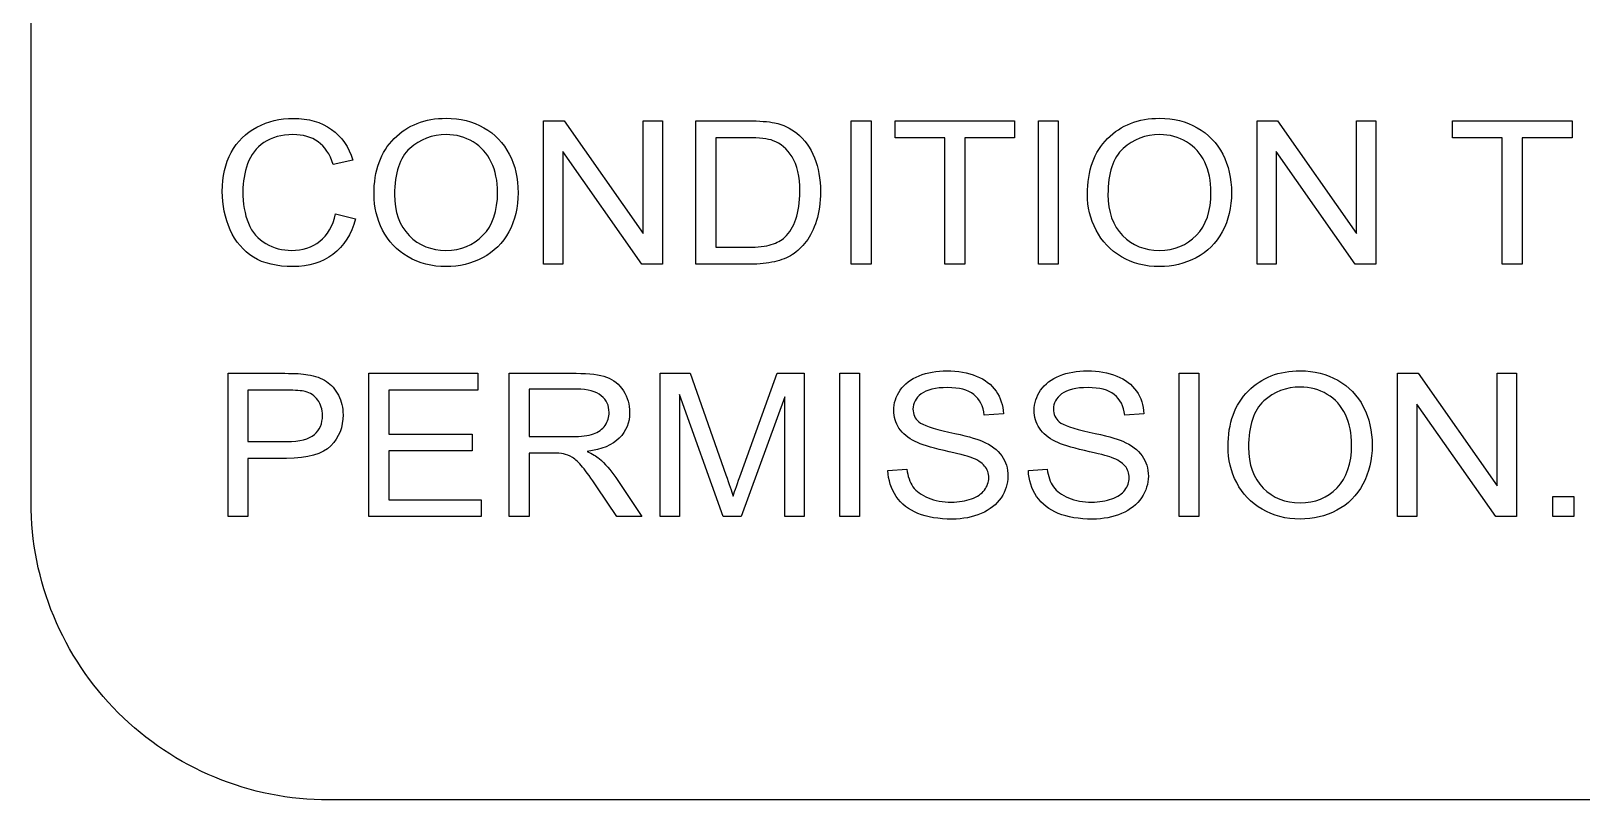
# Model space of a CAD drawing. Header units: millimetres. Extents: x 6 to 858, y 6 to 553.
# Drawn here: x 784.1 to 799.72, y 6.3 to 14.05 of the extents above; entities that cross this region are included whole.
import ezdxf

# ---------------------------------------------------------------- set-up
doc = ezdxf.new("R2010")
doc.units = ezdxf.units.MM
doc.layers.get('0').update_dxf_attribs({"linetype": 'CONTINUOUS'})

msp = doc.modelspace()

# ---------------------------------------------------------------- linework, layer by layer
at = {"color": 7}
for points in [[(784.09998, 9.299996), (784.09998, 550.299996)], [(790.795028, 11.698594), (790.795028, 13.142841), (791.317787, 13.142841)], [(791.314683, 12.972409), (790.995834, 12.972409), (790.995834, 11.86903)], [(787.341665, 12.746803), (787.143936, 12.702471)], [(787.166695, 12.204964), (787.367528, 12.156694)], [(790.995834, 11.86903), (791.319856, 11.86903)], [(791.342643, 11.698574), (790.795028, 11.698594)], [(786.083907, 9.154668), (786.083907, 10.598915), (786.65635, 10.598915)], [(788.915142, 9.154668), (788.915142, 10.598915), (789.587988, 10.598915)], [(790.436839, 9.154668), (790.436839, 10.598915), (790.739109, 10.598915), (791.098333, 9.576317)], [(791.251523, 9.594051), (791.614885, 10.598915), (791.885058, 10.598915), (791.885058, 9.154668), (791.691493, 9.154668), (791.691493, 10.363462), (791.250489, 9.154668), (791.069339, 9.154668), (790.63043, 10.38415), (790.63043, 9.154668), (790.436839, 9.154668)], [(786.67293, 10.428475), (786.28474, 10.428475), (786.28474, 9.912257)], [(789.596292, 10.439318), (789.115948, 10.439318), (789.115948, 9.961515)], [(793.892271, 10.192032), (793.699741, 10.178249)], [(795.30635, 10.192032), (795.113793, 10.178249)], [(786.28474, 9.912257), (786.677068, 9.912257)], [(789.115948, 9.961515), (789.547615, 9.961515)], [(786.673965, 9.741835), (786.28474, 9.741835), (786.28474, 9.154679), (786.083907, 9.154668)], [(789.348878, 9.796005), (789.115948, 9.796005), (789.115948, 9.154663), (788.915142, 9.154668)], [(789.98862, 9.547747), (790.252586, 9.154668), (789.999999, 9.154668), (789.799167, 9.455142)], [(792.72977, 9.61868), (792.919223, 9.634433)], [(794.143822, 9.61868), (794.333275, 9.634433)], [(855.099988, 6.299996), (787.099979, 6.299996)]]:
    msp.add_lwpolyline(points, dxfattribs=at)
for points in [[(789.261924, 11.698594), (789.261924, 13.142841), (789.46793, 13.142841), (790.265, 12.008921), (790.265, 13.142841), (790.457557, 13.142841), (790.457557, 11.698594), (790.251551, 11.698594), (789.454454, 12.833502), (789.454454, 11.698594)], [(792.360202, 11.698594), (792.360202, 13.142841), (792.561034, 13.142841), (792.561034, 11.698594)], [(793.301206, 11.698594), (793.301206, 12.972409), (792.801206, 12.972409), (792.801206, 13.142841), (794.00408, 13.142841), (794.00408, 12.972409), (793.502012, 12.972409), (793.502012, 11.698594)], [(794.244252, 11.698594), (794.244252, 13.142841), (794.445058, 13.142841), (794.445058, 11.698594)], [(796.446064, 11.698597), (796.446064, 13.142844), (796.652069, 13.142844), (797.449167, 12.008924), (797.449167, 13.142844), (797.641724, 13.142844), (797.641724, 11.698597), (797.435718, 11.698597), (796.638621, 12.833504), (796.638621, 11.698597)], [(798.916007, 11.698597), (798.916007, 12.972411), (798.416034, 12.972411), (798.416034, 13.142844), (799.618908, 13.142844), (799.618908, 12.972411), (799.11684, 12.972411), (799.11684, 11.698597)], [(787.553878, 12.401997)], [(787.760891, 12.399044)], [(794.738018, 12.402)], [(794.945058, 12.399046)], [(787.166695, 12.204964)], [(787.502097, 9.154668), (787.502097, 10.598915), (788.599396, 10.598915), (788.599396, 10.428483), (787.70293, 10.428483), (787.70293, 9.986143), (788.54247, 9.986143), (788.54247, 9.816698), (787.70293, 9.816698), (787.70293, 9.325101), (788.634597, 9.325101), (788.634597, 9.154668)], [(792.243246, 9.154668), (792.243246, 10.598915), (792.444052, 10.598915), (792.444052, 9.154668)], [(795.660373, 9.154668), (795.660373, 10.598915), (795.861206, 10.598915), (795.861206, 9.154668)], [(797.862212, 9.154671), (797.862212, 10.598918), (798.068218, 10.598918), (798.865288, 9.464998), (798.865288, 10.598918), (799.057845, 10.598918), (799.057845, 9.154671), (798.851839, 9.154671), (798.054742, 10.289576), (798.054742, 9.154671)], [(796.154166, 9.858074)], [(796.361179, 9.85512)], [(792.72977, 9.618678)], [(794.143822, 9.618678)], [(799.424282, 9.154671), (799.424282, 9.356629), (799.636495, 9.356629), (799.636495, 9.154671)]]:
    msp.add_lwpolyline(points, close=True, dxfattribs=at)
for points in [[(786.373763, 13.079787), (786.485564, 13.138241), (786.6084, 13.167467), (786.74227, 13.167467)], [(786.74227, 13.167467), (786.894108, 13.167467), (787.021781, 13.130688), (787.125287, 13.05713)], [(787.756753, 12.964525), (787.892021, 13.100476), (788.066628, 13.168452), (788.280573, 13.168452)], [(788.280573, 13.168452), (788.420669, 13.168452), (788.546962, 13.136599), (788.659453, 13.072893)], [(791.317787, 13.142841), (791.435795, 13.142841), (791.525852, 13.135941), (791.58796, 13.12214)], [(791.58796, 13.12214), (791.674914, 13.103094), (791.749109, 13.068613), (791.810545, 13.018697)], [(794.94092, 12.964527), (795.076188, 13.100479), (795.250785, 13.168455), (795.464713, 13.168455)], [(795.464713, 13.168455), (795.604809, 13.168455), (795.731102, 13.136602), (795.843592, 13.072896)], [(786.116005, 12.824631), (786.176733, 12.93694), (786.262652, 13.021992), (786.373763, 13.079787)], [(786.738132, 13.003932), (786.621504, 13.003932), (786.523859, 12.977332), (786.4452, 12.924133)], [(786.990718, 12.932014), (786.923783, 12.979959), (786.839587, 13.003932), (786.738132, 13.003932)], [(787.125287, 13.05713), (787.228812, 12.983572), (787.300938, 12.88013), (787.341665, 12.746803)], [(787.553878, 12.401997), (787.553878, 12.64172), (787.621503, 12.829229), (787.756753, 12.964525)], [(788.281608, 13.003934), (788.139443, 13.003934), (788.016943, 12.957303), (787.914109, 12.86404)], [(788.551781, 12.931032), (788.471724, 12.979634), (788.381666, 13.003934), (788.281608, 13.003934)], [(788.659453, 13.072893), (788.771925, 13.009185), (788.8575, 12.920192), (788.916177, 12.805914)], [(791.574511, 12.942855), (791.52068, 12.962557), (791.434071, 12.972409), (791.314683, 12.972409)], [(791.810545, 13.018697), (791.890584, 12.954333), (791.950278, 12.871908), (791.989626, 12.771422)], [(794.738018, 12.402), (794.738018, 12.641723), (794.805652, 12.829232), (794.94092, 12.964527)], [(795.465748, 13.003937), (795.323583, 13.003937), (795.201092, 12.957306), (795.098275, 12.864043)], [(795.735948, 12.931035), (795.655891, 12.979636), (795.565824, 13.003937), (795.465748, 13.003937)], [(795.843592, 13.072896), (795.956083, 13.009188), (796.041657, 12.920195), (796.100317, 12.805917)], [(786.025947, 12.431552), (786.025947, 12.581953), (786.055966, 12.71298), (786.116005, 12.824631)], [(786.4452, 12.924133), (786.367211, 12.870934), (786.312345, 12.799345), (786.280602, 12.709368)], [(787.143936, 12.702471), (787.108744, 12.807555), (787.057671, 12.884069), (786.990718, 12.932014)], [(787.914109, 12.86404), (787.811963, 12.771436), (787.760891, 12.616437), (787.760891, 12.399044)], [(788.735, 12.727102), (788.693601, 12.815111), (788.632528, 12.883088), (788.551781, 12.931032)], [(791.763937, 12.779316), (791.712193, 12.860756), (791.649051, 12.915269), (791.574511, 12.942855)], [(795.098275, 12.864043), (794.99613, 12.771438), (794.945058, 12.616439), (794.945058, 12.399046)], [(795.919167, 12.727105), (795.877768, 12.815113), (795.816695, 12.88309), (795.735948, 12.931035)], [(786.280602, 12.709368), (786.248859, 12.620047), (786.232987, 12.52777), (786.232987, 12.432539)], [(788.79816, 12.419732), (788.79816, 12.537295), (788.777107, 12.639752), (788.735, 12.727102)], [(788.916177, 12.805914), (788.975526, 12.692292), (789.0052, 12.563236), (789.0052, 12.418745)], [(791.842615, 12.431554), (791.842615, 12.582612), (791.816389, 12.698533), (791.763937, 12.779316)], [(791.989626, 12.771422), (792.029645, 12.671592), (792.049655, 12.557314), (792.049655, 12.428588)], [(795.982327, 12.419735), (795.982327, 12.537298), (795.961273, 12.639755), (795.919167, 12.727105)], [(796.100317, 12.805917), (796.159665, 12.692295), (796.18934, 12.563239), (796.18934, 12.418747)], [(786.105659, 12.044385), (786.052518, 12.164574), (786.025947, 12.293629), (786.025947, 12.431552)], [(786.232987, 12.432539), (786.232987, 12.309721), (786.251617, 12.202338), (786.288878, 12.11039)], [(787.640832, 12.041429), (787.582863, 12.15505), (787.553878, 12.27524), (787.553878, 12.401997)], [(787.760891, 12.399044), (787.760891, 12.225), (787.809894, 12.087734), (787.907901, 11.987248)], [(788.651149, 11.989217), (788.749156, 12.090362), (788.79816, 12.233866), (788.79816, 12.419732)], [(789.0052, 12.418745), (789.0052, 12.272285), (788.974137, 12.141258), (788.912012, 12.025666)], [(791.802242, 12.152756), (791.829157, 12.229598), (791.842615, 12.32253), (791.842615, 12.431554)], [(792.049655, 12.428588), (792.049655, 12.318906), (792.036197, 12.221703), (792.009282, 12.13698)], [(794.824972, 12.041431), (794.767002, 12.155053), (794.738018, 12.275243), (794.738018, 12.402)], [(794.945058, 12.399046), (794.945058, 12.225002), (794.994061, 12.087737), (795.092068, 11.987251)], [(795.835316, 11.98922), (795.933323, 12.090364), (795.982327, 12.233869), (795.982327, 12.419735)], [(796.18934, 12.418747), (796.18934, 12.272287), (796.158286, 12.141261), (796.096178, 12.025668)], [(787.008332, 11.930107), (787.086302, 11.991842), (787.13909, 12.083461), (787.166695, 12.204964)], [(786.339597, 11.76854), (786.237452, 11.832246), (786.159473, 11.924194), (786.105659, 12.044385)], [(786.288878, 12.11039), (786.326829, 12.019098), (786.385488, 11.950794), (786.464855, 11.905478)], [(787.367528, 12.156694), (787.32544, 11.999723), (787.249529, 11.879862), (787.139798, 11.79711)], [(787.896522, 11.772481), (787.784031, 11.838158), (787.698801, 11.927807), (787.640832, 12.041429)], [(791.691493, 11.970501), (791.7391, 12.015817), (791.776016, 12.076569), (791.802242, 12.152756)], [(792.009282, 12.13698), (791.982366, 12.052255), (791.947864, 11.98198), (791.905775, 11.926156)], [(795.080661, 11.772483), (794.968171, 11.83816), (794.882941, 11.92781), (794.824972, 12.041431)], [(786.464855, 11.905478), (786.544223, 11.86016), (786.630143, 11.837501), (786.722614, 11.837501)], [(786.722614, 11.837501), (786.835105, 11.837501), (786.930344, 11.86837), (787.008332, 11.930107)], [(787.907901, 11.987248), (788.00658, 11.887419), (788.130114, 11.837504), (788.278504, 11.837504)], [(788.278504, 11.837504), (788.429635, 11.837504), (788.55385, 11.888075), (788.651149, 11.989217)], [(788.912012, 12.025666), (788.849904, 11.910073), (788.761915, 11.822394), (788.648046, 11.762628)], [(791.319856, 11.86903), (791.419932, 11.86903), (791.498265, 11.877896), (791.554855, 11.895627)], [(791.554855, 11.895627), (791.612135, 11.913361), (791.657681, 11.938319), (791.691493, 11.970501)], [(791.905775, 11.926156), (791.863668, 11.870986), (791.817433, 11.82731), (791.767068, 11.795128)], [(795.092068, 11.987251), (795.190747, 11.887421), (795.314272, 11.837507), (795.462644, 11.837507)], [(795.462644, 11.837507), (795.613793, 11.837507), (795.738017, 11.888078), (795.835316, 11.98922)], [(796.096178, 12.025668), (796.034071, 11.910076), (795.946082, 11.822397), (795.832213, 11.76263)], [(786.739166, 11.673963), (786.575622, 11.673963), (786.442432, 11.705489), (786.339597, 11.76854)], [(787.139798, 11.79711), (787.030756, 11.715012), (786.897212, 11.673963), (786.739166, 11.673963)], [(788.279539, 11.673963), (788.136685, 11.673963), (788.009012, 11.706802), (787.896522, 11.772481)], [(788.648046, 11.762628), (788.534176, 11.703518), (788.41134, 11.673963), (788.279539, 11.673963)], [(791.585891, 11.723213), (791.515507, 11.706787), (791.434424, 11.698574), (791.342643, 11.698574)], [(791.767068, 11.795128), (791.717375, 11.763604), (791.656982, 11.739632), (791.585891, 11.723213)], [(795.463679, 11.673966), (795.320824, 11.673966), (795.193152, 11.706805), (795.080661, 11.772483)], [(795.832213, 11.76263), (795.718343, 11.703521), (795.595498, 11.673966), (795.463679, 11.673966)], [(793.043447, 10.574276), (793.126935, 10.607114), (793.219751, 10.623534), (793.321896, 10.623534)], [(793.321896, 10.623534), (793.434387, 10.623534), (793.533419, 10.606129), (793.618994, 10.57132)], [(794.457499, 10.574276), (794.541005, 10.607114), (794.633822, 10.623534), (794.735949, 10.623534)], [(794.735949, 10.623534), (794.848439, 10.623534), (794.947472, 10.606129), (795.033046, 10.57132)], [(796.357041, 10.420601), (796.492309, 10.556553), (796.666916, 10.624529), (796.880862, 10.624529)], [(796.880862, 10.624529), (797.020957, 10.624529), (797.14725, 10.592675), (797.259741, 10.528967)], [(786.65635, 10.598915), (786.757116, 10.598915), (786.83407, 10.594321), (786.887212, 10.585132)], [(786.887212, 10.585132), (786.961752, 10.573317), (787.024204, 10.550659), (787.074569, 10.517158)], [(787.074569, 10.517158), (787.124952, 10.484318), (787.165325, 10.438014), (787.195689, 10.378248)], [(789.587988, 10.598915), (789.723256, 10.598915), (789.826091, 10.585779), (789.896493, 10.559508)], [(789.896493, 10.559508), (789.966877, 10.533895), (790.023122, 10.488249), (790.065229, 10.42257)], [(792.85296, 10.429457), (792.896446, 10.493165), (792.959942, 10.541438), (793.043447, 10.574276)], [(793.618994, 10.57132), (793.705258, 10.537167), (793.771513, 10.486595), (793.817758, 10.419604)], [(794.267012, 10.429457), (794.310498, 10.493165), (794.373994, 10.541438), (794.457499, 10.574276)], [(795.033046, 10.57132), (795.119311, 10.537167), (795.185565, 10.486595), (795.23181, 10.419604)], [(797.259741, 10.528967), (797.372231, 10.465261), (797.457806, 10.376269), (797.516465, 10.261991)], [(786.860287, 10.415676), (786.826475, 10.424209), (786.764022, 10.428475), (786.67293, 10.428475)], [(786.98658, 10.329965), (786.954837, 10.373312), (786.912739, 10.401882), (786.860287, 10.415676)], [(787.03523, 10.175295), (787.03523, 10.235719), (787.019013, 10.287276), (786.98658, 10.329965)], [(787.195689, 10.378248), (787.226743, 10.318482), (787.24227, 10.252805), (787.24227, 10.181218)], [(789.842644, 10.373313), (789.790899, 10.417316), (789.708782, 10.439318), (789.596292, 10.439318)], [(789.921322, 10.204849), (789.921322, 10.273155), (789.895096, 10.329309), (789.842644, 10.373313)], [(790.065229, 10.42257), (790.107317, 10.356893), (790.128362, 10.28432), (790.128362, 10.204849)], [(792.787758, 10.225529), (792.787758, 10.298431), (792.809492, 10.366407), (792.85296, 10.429457)], [(793.064138, 10.391042), (793.008927, 10.349009), (792.981322, 10.29811), (792.981322, 10.238344)], [(793.330173, 10.455078), (793.208716, 10.455078), (793.120038, 10.433733), (793.064138, 10.391042)], [(793.594138, 10.385132), (793.53479, 10.431763), (793.446801, 10.455078), (793.330173, 10.455078)], [(793.699741, 10.178249), (793.689396, 10.26954), (793.654195, 10.338502), (793.594138, 10.385132)], [(793.817758, 10.419604), (793.863985, 10.352614), (793.888822, 10.276757), (793.892271, 10.192032)], [(794.20181, 10.225529), (794.20181, 10.298431), (794.223544, 10.366407), (794.267012, 10.429457)], [(794.47819, 10.391042), (794.422979, 10.349009), (794.395374, 10.29811), (794.395374, 10.238344)], [(794.744225, 10.455078), (794.622768, 10.455078), (794.53409, 10.433733), (794.47819, 10.391042)], [(795.008218, 10.385132), (794.948869, 10.431763), (794.860871, 10.455078), (794.744225, 10.455078)], [(795.113793, 10.178249), (795.103448, 10.26954), (795.068256, 10.338502), (795.008218, 10.385132)], [(795.23181, 10.419604), (795.278055, 10.352614), (795.302902, 10.276757), (795.30635, 10.192032)], [(796.154166, 9.858074), (796.154166, 10.097797), (796.221791, 10.285306), (796.357041, 10.420601)], [(796.514397, 10.320117), (796.412251, 10.227512), (796.361179, 10.072513), (796.361179, 9.85512)], [(796.881896, 10.460008), (796.739731, 10.460008), (796.617232, 10.413378), (796.514397, 10.320117)], [(797.152069, 10.387106), (797.072012, 10.435708), (796.981954, 10.460008), (796.881896, 10.460008)], [(797.335288, 10.183179), (797.293889, 10.271187), (797.232816, 10.339163), (797.152069, 10.387106)], [(786.953448, 9.981218), (787.007969, 10.027192), (787.03523, 10.091885), (787.03523, 10.175295)], [(787.24227, 10.181218), (787.24227, 10.0584), (787.201207, 9.954302), (787.11908, 9.868922)], [(789.880948, 10.074808), (789.907864, 10.114872), (789.921322, 10.158219), (789.921322, 10.204849)], [(790.128362, 10.204849), (790.128362, 10.102394), (790.093515, 10.016029), (790.023821, 9.945754)], [(792.840545, 10.045244), (792.805353, 10.099099), (792.787758, 10.159194), (792.787758, 10.225529)], [(792.981322, 10.238344), (792.981322, 10.186459), (793.000987, 10.143768), (793.040316, 10.110272)], [(794.254597, 10.045244), (794.219406, 10.099099), (794.20181, 10.159194), (794.20181, 10.225529)], [(794.395374, 10.238344), (794.395374, 10.186459), (794.415048, 10.143768), (794.454396, 10.110272)], [(797.398448, 9.875809), (797.398448, 9.993372), (797.377395, 10.095829), (797.335288, 10.183179)], [(797.516465, 10.261991), (797.575814, 10.148369), (797.605488, 10.019313), (797.605488, 9.874821)], [(789.762931, 9.988115), (789.814693, 10.006505), (789.854032, 10.035403), (789.880948, 10.074808)], [(793.003074, 9.911262), (792.930603, 9.947384), (792.876427, 9.992044), (792.840545, 10.045244)], [(793.040316, 10.110272), (793.078975, 10.076777), (793.179741, 10.042297), (793.342614, 10.006831)], [(793.342614, 10.006831), (793.506159, 9.972022), (793.618295, 9.941482), (793.679023, 9.915211)], [(794.417126, 9.911262), (794.344655, 9.947384), (794.290479, 9.992044), (794.254597, 10.045244)], [(794.454396, 10.110272), (794.493036, 10.076777), (794.593793, 10.042297), (794.756666, 10.006831)], [(794.756666, 10.006831), (794.920229, 9.972022), (795.032375, 9.941482), (795.093103, 9.915211)], [(787.11908, 9.868922), (787.036954, 9.784197), (786.888582, 9.741835), (786.673965, 9.741835)], [(786.677068, 9.912257), (786.806819, 9.912257), (786.898945, 9.935244), (786.953448, 9.981218)], [(789.547615, 9.961515), (789.639415, 9.961515), (789.711187, 9.970381), (789.762931, 9.988115)], [(790.023821, 9.945754), (789.954109, 9.875478), (789.846446, 9.830816), (789.700833, 9.81177)], [(793.296006, 9.820628), (793.156618, 9.85281), (793.058974, 9.883022), (793.003074, 9.911262)], [(793.679023, 9.915211), (793.767375, 9.876461), (793.832595, 9.827204), (793.874684, 9.767438)], [(794.710086, 9.820628), (794.57068, 9.85281), (794.473026, 9.883022), (794.417126, 9.911262)], [(795.093103, 9.915211), (795.181436, 9.876461), (795.246647, 9.827204), (795.288736, 9.767438)], [(796.24112, 9.497505), (796.183151, 9.611127), (796.154166, 9.731317), (796.154166, 9.858074)], [(796.361179, 9.85512), (796.361179, 9.681076), (796.410182, 9.54381), (796.50819, 9.443322)], [(797.251437, 9.445294), (797.349445, 9.546436), (797.398448, 9.689941), (797.398448, 9.875809)], [(797.605488, 9.874821), (797.605488, 9.728361), (797.574434, 9.597335), (797.512327, 9.481742)], [(789.460661, 9.789113), (789.437901, 9.793707), (789.400641, 9.796005), (789.348878, 9.796005)], [(789.551753, 9.75069), (789.522079, 9.76908), (789.491715, 9.781888), (789.460661, 9.789113)], [(789.654252, 9.654147), (789.616302, 9.700121), (789.582135, 9.732302), (789.551753, 9.75069)], [(789.700833, 9.81177), (789.753974, 9.787469), (789.794348, 9.763498), (789.821953, 9.739855)], [(789.821953, 9.739855), (789.880612, 9.688627), (789.936168, 9.624591), (789.98862, 9.547747)], [(793.566206, 9.75068), (793.525479, 9.765793), (793.435412, 9.789109), (793.296006, 9.820628)], [(793.702845, 9.664971), (793.675239, 9.699124), (793.629693, 9.727694), (793.566206, 9.75068)], [(793.874684, 9.767438), (793.916791, 9.708328), (793.937844, 9.640023), (793.937844, 9.562523)], [(794.980259, 9.75068), (794.939549, 9.765793), (794.849492, 9.789109), (794.710086, 9.820628)], [(795.116897, 9.664971), (795.089291, 9.699124), (795.043745, 9.727694), (794.980259, 9.75068)], [(795.288736, 9.767438), (795.330843, 9.708328), (795.351896, 9.640023), (795.351896, 9.562523)], [(789.799167, 9.455142), (789.740507, 9.541838), (789.692203, 9.608173), (789.654252, 9.654147)], [(791.098333, 9.576317), (791.131455, 9.481085), (791.155612, 9.409826), (791.170803, 9.362539)], [(791.170803, 9.362539), (791.188045, 9.41508), (791.214952, 9.492251), (791.251523, 9.594051)], [(792.812586, 9.358596), (792.760134, 9.435438), (792.732529, 9.522131), (792.72977, 9.618678)], [(792.919223, 9.634433), (792.928116, 9.562187), (792.948816, 9.502749), (792.981322, 9.456119)], [(793.700776, 9.422621), (793.72976, 9.460714), (793.744253, 9.502091), (793.744253, 9.546753)], [(793.744253, 9.546753), (793.744253, 9.59207), (793.73045, 9.631477), (793.702845, 9.664971)], [(793.937844, 9.562523), (793.937844, 9.48568), (793.914721, 9.413106), (793.868477, 9.344802)], [(794.226638, 9.358596), (794.174186, 9.435438), (794.146581, 9.522131), (794.143822, 9.618678)], [(794.333275, 9.634433), (794.342169, 9.562187), (794.362868, 9.502749), (794.395374, 9.456119)], [(795.114828, 9.422621), (795.143812, 9.460714), (795.158305, 9.502091), (795.158305, 9.546753)], [(795.158305, 9.546753), (795.158305, 9.59207), (795.144502, 9.631477), (795.116897, 9.664971)], [(795.351896, 9.562523), (795.351896, 9.48568), (795.328774, 9.413106), (795.282529, 9.344802)], [(792.981322, 9.456119), (793.014444, 9.410145), (793.065517, 9.372708), (793.134539, 9.34381)], [(793.570344, 9.333959), (793.629004, 9.355633), (793.672481, 9.385187), (793.700776, 9.422621)], [(794.395374, 9.456119), (794.428497, 9.410145), (794.479569, 9.372708), (794.548592, 9.34381)], [(794.984397, 9.333959), (795.043056, 9.355633), (795.086533, 9.385187), (795.114828, 9.422621)], [(796.49681, 9.228555), (796.384319, 9.294233), (796.29909, 9.383884), (796.24112, 9.497505)], [(796.50819, 9.443322), (796.606868, 9.343494), (796.730403, 9.29358), (796.878793, 9.29358)], [(796.878793, 9.29358), (797.029923, 9.29358), (797.154138, 9.344152), (797.251437, 9.445294)], [(797.512327, 9.481742), (797.450201, 9.36615), (797.362204, 9.278471), (797.248334, 9.218704)], [(784.97866, 7.178676), (784.41605, 7.741285), (784.09998, 8.504347), (784.09998, 9.299996)], [(793.031006, 9.187176), (792.938534, 9.225269), (792.865728, 9.282409), (792.812586, 9.358596)], [(793.134539, 9.34381), (793.203544, 9.315567), (793.281178, 9.301446), (793.367442, 9.301446)], [(793.367442, 9.301446), (793.444051, 9.301446), (793.511685, 9.312284), (793.570344, 9.333959)], [(793.868477, 9.344802), (793.822232, 9.277154), (793.755632, 9.224284), (793.668678, 9.186192)], [(794.445058, 9.187176), (794.352586, 9.225269), (794.27978, 9.282409), (794.226638, 9.358596)], [(794.548592, 9.34381), (794.617596, 9.315567), (794.69523, 9.301446), (794.781495, 9.301446)], [(794.781495, 9.301446), (794.858104, 9.301446), (794.925738, 9.312284), (794.984397, 9.333959)], [(795.282529, 9.344802), (795.236284, 9.277154), (795.169685, 9.224284), (795.08273, 9.186192)], [(796.879827, 9.13004), (796.736973, 9.13004), (796.6093, 9.162878), (796.49681, 9.228555)], [(797.248334, 9.218704), (797.134464, 9.159595), (797.011629, 9.13004), (796.879827, 9.13004)], [(793.376753, 9.130037), (793.239434, 9.130037), (793.124185, 9.149083), (793.031006, 9.187176)], [(793.668678, 9.186192), (793.582414, 9.148755), (793.485105, 9.130037), (793.376753, 9.130037)], [(794.790833, 9.130037), (794.653496, 9.130037), (794.538237, 9.149083), (794.445058, 9.187176)], [(795.08273, 9.186192), (794.996466, 9.148755), (794.899167, 9.130037), (794.790833, 9.130037)], [(787.099979, 6.299996), (786.30433, 6.299996), (785.541269, 6.616067), (784.97866, 7.178676)]]:
    msp.add_open_spline(points, degree=3, dxfattribs=at)

doc.saveas('drawing.dxf')
